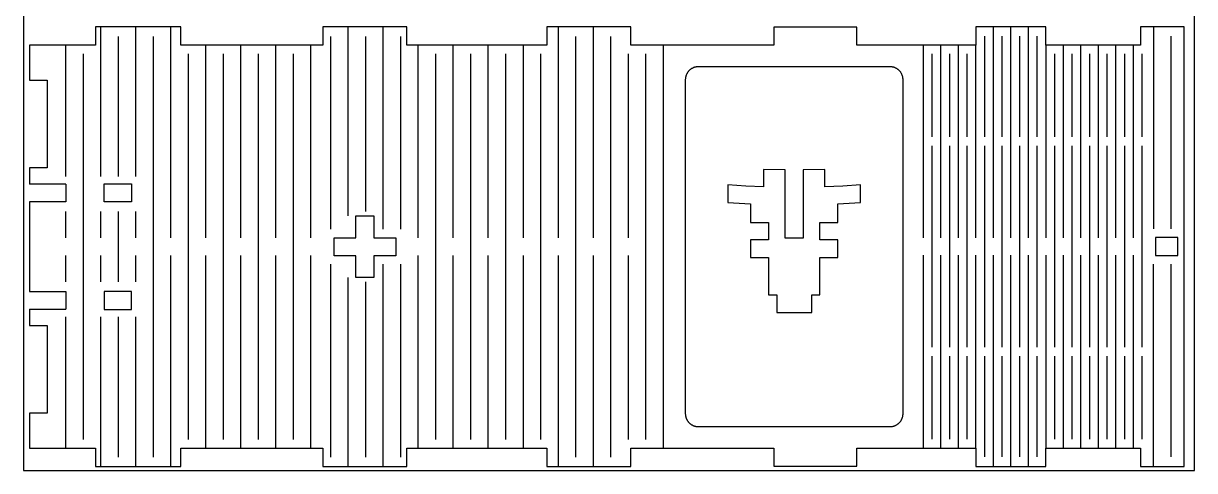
# Model space of a CAD drawing. Header units: millimetres. Extents: x 182 to 556, y 163 to 354.
# Drawn here: x 182.4 to 369.1, y 163 to 234.2 of the extents above; entities that cross this region are included whole.
import ezdxf

# ---------------------------------------------------------------- set-up
doc = ezdxf.new("R2010")
doc.units = ezdxf.units.MM
doc.layers.get('0').update_dxf_attribs({"linetype": 'CONTINUOUS', "true_color": 0xffffff})

msp = doc.modelspace()

# ---------------------------------------------------------------- linework, layer by layer
at = {"linetype": 'CONTINUOUS', "true_color": 0xffffff}
for points in [[(182.42, 163), (369.06, 163), (369.06, 354.11), (182.42, 354.11), (182.42, 163), (182.42, 163)], [(183.39, 188.69), (183.39, 186.08), (186.18, 186.08), (186.18, 172.13), (183.39, 172.13), (183.39, 166.55), (193.93, 166.55), (193.93, 163.62), (207.49, 163.62), (207.49, 166.55), (230.12, 166.55), (230.12, 163.62), (243.54, 163.62), (243.54, 166.55), (265.81, 166.55), (265.81, 163.62), (279.23, 163.62), (279.23, 166.55), (284.41, 166.55), (302, 166.55), (302, 163.68), (315.26, 163.68), (315.26, 166.58), (334.21, 166.58), (334.21, 163.65), (345.37, 163.65), (345.37, 166.58), (360.44, 166.58), (360.44, 163.65), (367.41, 163.65), (367.41, 233.62), (360.44, 233.62), (360.44, 230.69), (345.37, 230.69), (345.37, 233.62), (334.21, 233.62), (334.21, 230.69), (315.26, 230.69), (315.26, 233.59), (302, 233.59), (302, 230.72), (284.41, 230.72), (279.23, 230.72), (279.23, 233.65), (265.81, 233.65), (265.81, 230.72), (243.54, 230.72), (243.54, 233.65), (230.12, 233.65), (230.12, 230.72), (207.49, 230.72), (207.49, 233.65), (193.93, 233.65), (193.93, 230.72), (183.39, 230.72), (183.39, 225.14), (186.18, 225.14), (186.18, 211.19), (183.39, 211.19), (183.39, 208.57)], [(194.76, 209.79), (194.76, 233.65)], [(200.34, 209.79), (200.34, 233.65)], [(205.92, 200.03), (205.92, 233.65)], [(234.19, 203.52), (234.19, 233.65)], [(239.77, 201.42), (239.77, 233.65)], [(267.67, 200.03), (267.67, 233.65)], [(273.25, 200.03), (273.25, 233.65)], [(337, 200.06), (337, 233.62)], [(339.79, 200.06), (339.79, 233.62)], [(342.58, 200.06), (342.58, 233.62)], [(362.53, 233.62), (362.53, 201.45)], [(197.55, 209.79), (197.55, 232.11)], [(203.13, 165.15), (203.13, 232.11)], [(231.4, 201.42), (231.4, 232.11)], [(236.98, 204.21), (236.98, 232.11)], [(242.56, 201.42), (242.56, 232.11)], [(270.46, 165.15), (270.46, 232.11)], [(276.04, 165.15), (276.04, 232.11)], [(335.61, 216.1), (335.61, 232.14)], [(338.4, 216.1), (338.4, 232.14)], [(341.19, 216.1), (341.19, 232.14)], [(343.98, 216.1), (343.98, 232.14)], [(365.32, 201.45), (365.32, 232.14)], [(189.18, 209.79), (189.18, 230.72)], [(211.5, 200.03), (211.5, 230.72)], [(217.08, 200.03), (217.08, 230.72)], [(222.66, 200.03), (222.66, 230.72)], [(228.24, 200.03), (228.24, 230.72)], [(245.35, 200.03), (245.35, 230.72)], [(250.93, 200.03), (250.93, 230.72)], [(256.51, 200.03), (256.51, 230.72)], [(262.09, 200.03), (262.09, 230.72)], [(284.41, 166.55), (284.41, 230.72)], [(325.84, 200.06), (325.84, 230.69)], [(328.63, 200.06), (328.63, 230.69)], [(331.42, 200.06), (331.42, 230.69)], [(334.21, 200.06), (334.21, 230.75)], [(345.37, 230.69), (345.37, 200.06)], [(348.16, 200.06), (348.16, 230.69)], [(350.95, 200.06), (350.95, 230.69)], [(353.74, 200.06), (353.74, 230.69)], [(356.53, 200.06), (356.53, 230.69)], [(359.32, 200.06), (359.32, 230.69)], [(191.97, 167.94), (191.97, 229.32)], [(208.71, 167.94), (208.71, 229.32)], [(214.29, 167.94), (214.29, 229.32)], [(219.87, 167.94), (219.87, 229.32)], [(225.45, 167.94), (225.45, 229.32)], [(248.14, 167.94), (248.14, 229.32)], [(253.72, 167.94), (253.72, 229.32)], [(259.3, 167.94), (259.3, 229.32)], [(264.88, 167.94), (264.88, 229.32)], [(278.83, 200.03), (278.83, 229.32)], [(281.62, 167.94), (281.62, 229.32)], [(327.24, 216.1), (327.24, 229.35)], [(330.03, 216.1), (330.03, 229.35)], [(332.82, 216.1), (332.82, 229.35)], [(346.77, 216.1), (346.77, 229.35)], [(349.56, 216.1), (349.56, 229.35)], [(352.35, 216.1), (352.35, 229.35)], [(355.14, 216.1), (355.14, 229.35)], [(357.93, 216.1), (357.93, 229.35)], [(360.72, 216.1), (360.72, 229.35)], [(287.9, 172.08), (287.9, 172.01), (287.91, 171.94), (287.91, 171.87), (287.92, 171.8), (287.93, 171.73), (287.94, 171.66), (287.96, 171.59), (287.98, 171.52), (288, 171.45), (288.02, 171.38), (288.05, 171.31), (288.07, 171.25), (288.1, 171.18), (288.13, 171.12), (288.17, 171.06), (288.2, 170.99), (288.24, 170.93), (288.28, 170.88), (288.33, 170.82), (288.37, 170.76), (288.42, 170.71), (288.46, 170.65), (288.51, 170.6), (288.56, 170.55), (288.62, 170.5), (288.67, 170.46), (288.73, 170.41), (288.79, 170.37), (288.85, 170.33), (288.91, 170.29), (288.97, 170.26), (289.03, 170.22), (289.09, 170.19), (289.16, 170.16), (289.23, 170.14), (289.29, 170.11), (289.36, 170.09), (289.43, 170.07), (289.5, 170.05), (289.57, 170.03), (289.64, 170.02), (289.71, 170.01), (289.78, 170), (289.85, 169.99), (289.92, 169.99), (289.99, 169.99), (320.51, 169.99), (320.58, 169.99), (320.65, 169.99), (320.72, 170), (320.79, 170.01), (320.86, 170.02), (320.93, 170.03), (321, 170.05), (321.07, 170.07), (321.14, 170.09), (321.21, 170.11), (321.28, 170.14), (321.34, 170.16), (321.41, 170.19), (321.47, 170.22), (321.53, 170.26), (321.6, 170.29), (321.66, 170.33), (321.72, 170.37), (321.77, 170.41), (321.83, 170.46), (321.88, 170.5), (321.94, 170.55), (321.99, 170.6), (322.04, 170.65), (322.09, 170.71), (322.13, 170.76), (322.18, 170.82), (322.22, 170.88), (322.26, 170.93), (322.3, 170.99), (322.33, 171.06), (322.37, 171.12), (322.4, 171.18), (322.43, 171.25), (322.46, 171.31), (322.48, 171.38), (322.5, 171.45), (322.52, 171.52), (322.54, 171.59), (322.56, 171.66), (322.57, 171.73), (322.58, 171.8), (322.59, 171.87), (322.6, 171.94), (322.6, 172.01), (322.6, 172.08), (322.6, 225.18), (322.6, 225.26), (322.6, 225.33), (322.59, 225.4), (322.58, 225.47), (322.57, 225.54), (322.56, 225.61), (322.54, 225.68), (322.52, 225.75), (322.5, 225.82), (322.48, 225.89), (322.46, 225.95), (322.43, 226.02), (322.4, 226.08), (322.37, 226.15), (322.33, 226.21), (322.3, 226.27), (322.26, 226.33), (322.22, 226.39), (322.18, 226.45), (322.13, 226.51), (322.09, 226.56), (322.04, 226.61), (321.99, 226.66), (321.94, 226.71), (321.88, 226.76), (321.83, 226.81), (321.77, 226.85), (321.72, 226.89), (321.66, 226.93), (321.6, 226.97), (321.53, 227.01), (321.47, 227.04), (321.41, 227.07), (321.34, 227.1), (321.28, 227.13), (321.21, 227.16), (321.14, 227.18), (321.07, 227.2), (321, 227.22), (320.93, 227.23), (320.86, 227.25), (320.79, 227.26), (320.72, 227.27), (320.65, 227.27), (320.58, 227.28), (320.51, 227.28), (289.99, 227.28), (289.92, 227.28), (289.85, 227.27), (289.78, 227.27), (289.71, 227.26), (289.64, 227.25), (289.57, 227.23), (289.5, 227.22), (289.43, 227.2), (289.36, 227.18), (289.29, 227.16), (289.23, 227.13), (289.16, 227.1), (289.09, 227.07), (289.03, 227.04), (288.97, 227.01), (288.91, 226.97), (288.85, 226.93), (288.79, 226.89), (288.73, 226.85), (288.67, 226.81), (288.62, 226.76), (288.56, 226.71), (288.51, 226.66), (288.46, 226.61), (288.42, 226.56), (288.37, 226.51), (288.33, 226.45), (288.28, 226.39), (288.24, 226.33), (288.2, 226.27), (288.17, 226.21), (288.13, 226.15), (288.1, 226.08), (288.07, 226.02), (288.05, 225.95), (288.02, 225.89), (288, 225.82), (287.98, 225.75), (287.96, 225.68), (287.94, 225.61), (287.93, 225.54), (287.92, 225.47), (287.91, 225.4), (287.91, 225.33), (287.9, 225.26), (287.9, 225.18), (287.9, 172.08), (287.9, 172.08)], [(327.24, 182.62), (327.24, 214.71)], [(330.03, 182.62), (330.03, 214.71)], [(332.82, 182.62), (332.82, 214.71)], [(335.61, 182.62), (335.61, 214.71)], [(338.4, 182.62), (338.4, 214.71)], [(341.19, 182.62), (341.19, 214.71)], [(343.98, 182.62), (343.98, 214.71)], [(346.77, 182.62), (346.77, 214.71)], [(349.56, 182.62), (349.56, 214.71)], [(352.35, 182.62), (352.35, 214.71)], [(355.14, 182.62), (355.14, 214.71)], [(357.93, 182.62), (357.93, 214.71)], [(360.72, 182.62), (360.72, 214.71)], [(308.05, 188.16), (308.05, 190.95), (309.33, 190.95), (309.33, 196.91), (312.23, 196.91), (312.23, 199.7), (309.33, 199.7), (309.33, 202.49), (312.23, 202.49), (312.23, 205.45), (315.82, 205.68), (315.82, 208.48), (312.98, 208.28), (310.14, 208.15), (310.14, 210.94), (306.69, 210.85), (306.69, 200), (303.83, 200), (303.83, 210.85), (300.38, 210.94), (300.38, 208.15), (297.54, 208.28), (294.7, 208.48), (294.7, 205.68), (298.28, 205.45), (298.28, 202.49), (301.18, 202.49), (301.18, 199.7), (298.28, 199.7), (298.28, 196.91), (301.18, 196.91), (301.18, 190.95), (302.47, 190.95), (302.47, 188.16), (308.05, 188.16)], [(183.39, 208.61), (189.18, 208.61)], [(189.18, 208.57), (189.18, 205.78)], [(199.66, 208.61), (199.66, 205.75), (195.28, 205.75), (195.28, 208.61), (199.66, 208.61), (199.66, 208.61)], [(183.39, 205.78), (183.39, 191.48)], [(189.18, 205.75), (183.39, 205.75)], [(189.18, 200.03), (189.18, 204.21)], [(194.76, 200.03), (194.76, 204.21)], [(197.55, 193.05), (197.55, 204.21)], [(200.34, 200.03), (200.34, 204.21)], [(235.4, 200.06), (235.4, 203.55), (238.26, 203.55), (238.26, 200.06), (241.75, 200.06), (241.75, 197.2), (238.26, 197.2), (238.26, 193.71), (235.4, 193.71), (235.4, 197.2), (231.92, 197.2), (231.92, 200.06), (235.4, 200.06), (235.4, 200.06)], [(362.84, 197.23), (366.4, 197.23), (366.4, 200.09), (362.84, 200.09), (362.84, 197.23), (362.84, 197.23)], [(189.18, 193.05), (189.18, 197.24)], [(194.76, 193.05), (194.76, 197.24)], [(200.34, 193.05), (200.34, 197.24)], [(205.92, 163.62), (205.92, 197.24)], [(211.5, 166.55), (211.5, 197.24)], [(217.08, 166.55), (217.08, 197.24)], [(222.66, 166.55), (222.66, 197.24)], [(228.24, 166.55), (228.24, 197.24)], [(245.35, 166.55), (245.35, 197.24)], [(250.93, 166.55), (250.93, 197.24)], [(256.51, 166.55), (256.51, 197.24)], [(262.09, 166.55), (262.09, 197.24)], [(267.67, 163.62), (267.67, 197.24)], [(273.25, 163.62), (273.25, 197.24)], [(278.83, 167.94), (278.83, 197.24)], [(325.84, 166.58), (325.84, 197.27)], [(328.63, 166.58), (328.63, 197.27)], [(331.42, 166.58), (331.42, 197.27)], [(334.21, 166.58), (334.21, 197.27)], [(337, 163.65), (337, 197.27)], [(339.79, 163.65), (339.79, 197.27)], [(342.58, 163.65), (342.58, 197.27)], [(345.37, 197.27), (345.37, 166.58)], [(348.16, 166.58), (348.16, 197.27)], [(350.95, 166.58), (350.95, 197.27)], [(353.74, 166.58), (353.74, 197.27)], [(356.53, 166.58), (356.53, 197.27)], [(359.32, 166.58), (359.32, 197.27)], [(231.4, 165.15), (231.4, 195.84)], [(239.77, 163.62), (239.77, 195.84)], [(242.56, 165.15), (242.56, 195.84)], [(362.53, 163.65), (362.53, 195.87)], [(365.32, 165.18), (365.32, 195.87)], [(234.19, 163.62), (234.19, 193.75)], [(236.98, 165.15), (236.98, 193.05)], [(183.39, 191.52), (189.18, 191.52)], [(189.18, 191.48), (189.18, 188.69)], [(199.66, 188.66), (199.66, 191.52), (195.28, 191.52), (195.28, 188.66), (199.66, 188.66), (199.66, 188.66)], [(189.18, 188.66), (183.39, 188.66)], [(189.18, 166.55), (189.18, 187.47)], [(194.76, 163.62), (194.76, 187.47)], [(197.55, 165.15), (197.55, 187.47)], [(200.34, 163.62), (200.34, 187.47)], [(327.24, 167.97), (327.24, 181.23)], [(330.03, 167.97), (330.03, 181.23)], [(332.82, 167.97), (332.82, 181.23)], [(335.61, 165.18), (335.61, 181.23)], [(338.4, 165.18), (338.4, 181.23)], [(341.19, 165.18), (341.19, 181.23)], [(343.98, 165.18), (343.98, 181.23)], [(346.77, 167.97), (346.77, 181.23)], [(349.56, 167.97), (349.56, 181.23)], [(352.35, 167.97), (352.35, 181.23)], [(355.14, 167.97), (355.14, 181.23)], [(357.93, 167.97), (357.93, 181.23)], [(360.72, 167.97), (360.72, 181.23)]]:
    msp.add_lwpolyline(points, dxfattribs=at)

doc.saveas('drawing.dxf')
